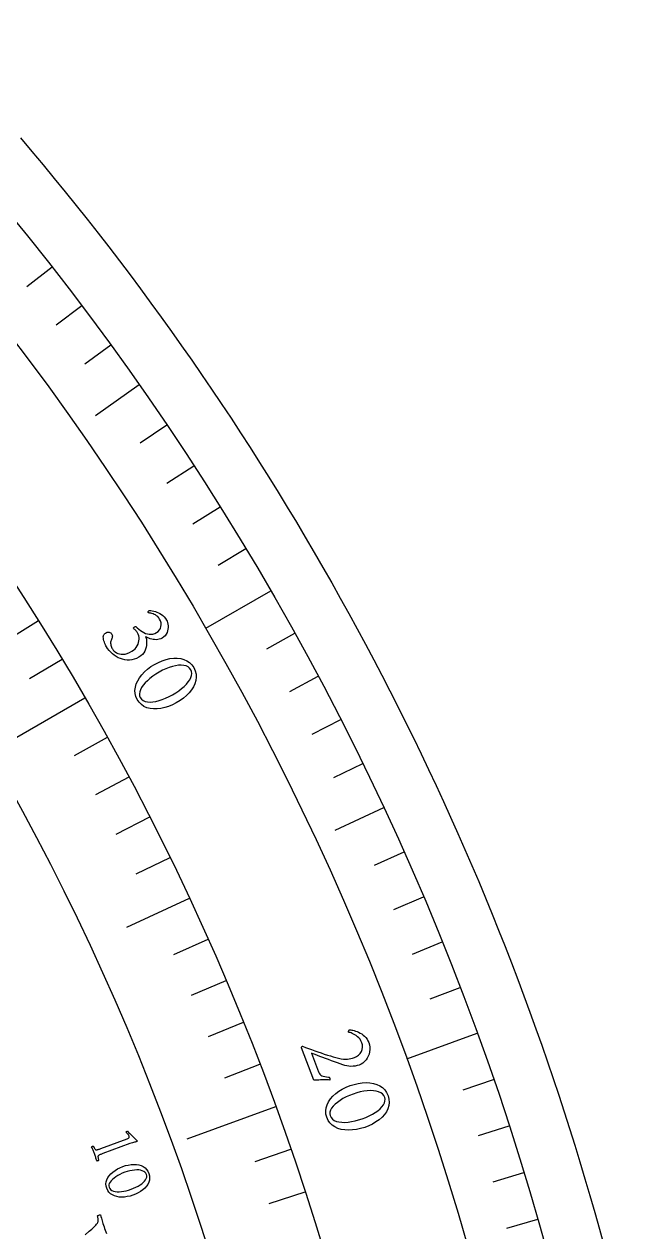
# Model space of a CAD drawing. Header units: millimetres. Extents: x -60 to 60, y -60 to 77.
# Drawn here: x 45.75 to 58.8, y 15.95 to 41.3 of the extents above; entities that cross this region are included whole.
import ezdxf

# ---------------------------------------------------------------- set-up
doc = ezdxf.new("R2010")
doc.units = ezdxf.units.MM
for name, color, linetype in [('CUT_OUTER', 1, 'Continuous'), ('ENGRAVE', 7, 'Continuous'), ('ENGRAVE_FINE', 8, 'Continuous'), ('TEXT', 5, 'Continuous')]:
    doc.layers.add(name, color=color, linetype=linetype)

msp = doc.modelspace()

# ---------------------------------------------------------------- linework, layer by layer
at = {"layer": 'CUT_OUTER'}
msp.add_lwpolyline([(45.6721, 38.9109), (45.91, 38.6299), (46.1462, 38.3475), (46.3806, 38.0636), (46.6133, 37.7783), (46.8442, 37.4916), (47.0734, 37.2034), (47.3008, 36.9139), (47.5264, 36.623), (47.7502, 36.3307), (47.9722, 36.037), (48.1925, 35.742), (48.4109, 35.4456), (48.6274, 35.1479), (48.8422, 34.8488), (49.0551, 34.5485), (49.2662, 34.2468), (49.4754, 33.9439), (49.6827, 33.6397), (49.8882, 33.3342), (50.0918, 33.0275), (50.2935, 32.7195), (50.4933, 32.4103), (50.6912, 32.0999), (50.8872, 31.7882), (51.0813, 31.4754), (51.2735, 31.1614), (51.4637, 30.8462), (51.652, 30.5298), (51.8384, 30.2123), (52.0228, 29.8937), (52.2052, 29.5739), (52.3857, 29.253), (52.5642, 28.931), (52.7407, 28.608), (52.9153, 28.2838), (53.0878, 27.9586), (53.2584, 27.6323), (53.4269, 27.305), (53.5935, 26.9767), (53.758, 26.6473), (53.9205, 26.317), (54.0809, 25.9856), (54.2394, 25.6533), (54.3957, 25.32), (54.5501, 24.9858), (54.7024, 24.6506), (54.8526, 24.3145), (55.0007, 23.9775), (55.1468, 23.6395), (55.2908, 23.3007), (55.4328, 22.961), (55.5726, 22.6204), (55.7104, 22.279), (55.846, 21.9368), (55.9796, 21.5937), (56.111, 21.2498), (56.2403, 20.9051), (56.3676, 20.5596), (56.4926, 20.2134), (56.6156, 19.8664), (56.7364, 19.5186), (56.8551, 19.1701), (56.9717, 18.8209), (57.0861, 18.471), (57.1984, 18.1204), (57.3085, 17.7691), (57.4164, 17.4171), (57.5222, 17.0645), (57.6258, 16.7112), (57.7273, 16.3573), (57.8266, 16.0028), (57.9237, 15.6476)], dxfattribs=at)
at = {"layer": 'ENGRAVE'}
for points in [[(48.1661, 33.7263), (47.2446, 33.081)], [(50.9223, 29.4), (49.5583, 28.6125)], [(47.0252, 27.15), (41.3094, 23.85)], [(53.2909, 24.85), (52.2713, 24.3745)], [(49.2125, 22.9482), (47.8966, 22.3345)], [(55.2539, 20.1108), (53.7739, 19.5721)], [(51.0253, 18.5717), (49.1647, 17.8945)]]:
    msp.add_lwpolyline(points, dxfattribs=at)
for radius in [58.8, 58.8, 57.225, 54.3, 54.3, 51.99, 47.7, 47.7]:
    msp.add_circle((0, 0), radius, dxfattribs=at)
at = {"layer": 'ENGRAVE_FINE'}
for points in [[(46.335, 36.2009), (45.8031, 35.7853)], [(46.9598, 35.3867), (46.4207, 34.9805)], [(47.5702, 34.5618), (47.0241, 34.165)], [(48.7474, 32.8805), (48.1878, 32.5031)], [(49.3138, 32.0248), (48.7477, 31.6571)], [(49.8652, 31.1593), (49.2928, 30.8016)], [(50.4014, 30.2842), (49.8228, 29.9366)], [(46.049, 28.7746), (45.3774, 28.3549)], [(51.4276, 28.5068), (50.8373, 28.1796)], [(46.5442, 27.9666), (45.8653, 27.5587)], [(51.9173, 27.6049), (51.3213, 27.288)], [(52.3912, 26.6946), (51.7898, 26.3882)], [(47.4919, 26.3252), (46.7992, 25.9412)], [(52.8491, 25.7762), (52.2424, 25.4803)], [(47.9441, 25.4923), (47.2448, 25.1205)], [(48.3817, 24.6517), (47.676, 24.2921)], [(53.7165, 23.9161), (53.0998, 23.6416)], [(48.8045, 23.8036), (48.0927, 23.4564)], [(54.1257, 22.975), (53.5043, 22.7112)], [(49.6055, 22.0858), (48.882, 21.7637)], [(54.5184, 22.0269), (53.8926, 21.774)], [(49.9834, 21.2167), (49.2544, 20.9072)], [(54.8945, 21.072), (54.2644, 20.8301)], [(50.3461, 20.3411), (49.6118, 20.0444)], [(50.6934, 19.4594), (49.954, 19.1756)], [(55.5965, 19.1434), (54.9583, 18.9236)], [(55.9221, 18.1702), (55.2802, 17.9616)], [(51.3417, 17.6784), (50.5928, 17.4205)], [(56.2307, 17.1915), (55.5852, 16.9941)], [(51.6424, 16.7796), (50.8891, 16.5349)], [(56.5222, 16.2075), (55.8733, 16.0214)]]:
    msp.add_lwpolyline(points, dxfattribs=at)
at = {"layer": 'TEXT'}
for points in [[(48.7364, 28.7923), (48.7491, 28.767), (48.7591, 28.7385), (48.7663, 28.7068), (48.7709, 28.6719), (48.7719, 28.6355), (48.7686, 28.5993), (48.7609, 28.5633), (48.7488, 28.5275), (48.7316, 28.4935), (48.7087, 28.463), (48.6799, 28.4359), (48.6454, 28.4123), (48.6159, 28.3975), (48.5854, 28.3871), (48.554, 28.381), (48.5216, 28.3793), (48.4891, 28.3809), (48.4574, 28.3848), (48.4265, 28.3912), (48.3965, 28.3998), (48.3681, 28.4097), (48.3422, 28.4195), (48.3187, 28.4294), (48.2978, 28.4394), (48.3081, 28.4093), (48.3154, 28.3763), (48.3198, 28.3402), (48.3211, 28.3012), (48.3186, 28.2608), (48.3114, 28.2207), (48.2994, 28.1808), (48.2828, 28.1413), (48.2605, 28.1035), (48.2317, 28.069), (48.1964, 28.0379), (48.1547, 28.0101), (48.1075, 27.986), (48.0596, 27.9683), (48.011, 27.9568), (47.9617, 27.9516), (47.9125, 27.9521), (47.8643, 27.9573), (47.8169, 27.9675), (47.7705, 27.9825), (47.7255, 28.0018), (47.6825, 28.0248), (47.6414, 28.0517), (47.6024, 28.0823), (47.5659, 28.1161), (47.5326, 28.1524), (47.5026, 28.1912), (47.4757, 28.2324), (47.4652, 28.2515), (47.4547, 28.2735), (47.4442, 28.2984), (47.4336, 28.3263), (47.4241, 28.3555), (47.4169, 28.3844), (47.4119, 28.4129), (47.4092, 28.441), (47.4104, 28.4473), (47.413, 28.4558), (47.4168, 28.4662), (47.4219, 28.4787), (47.4284, 28.4914), (47.4362, 28.5024), (47.4453, 28.5116), (47.4558, 28.5192), (47.4752, 28.5289), (47.4946, 28.5346), (47.5138, 28.5363), (47.5329, 28.534), (47.5506, 28.5284), (47.5658, 28.5201), (47.5785, 28.5092), (47.5887, 28.4957), (47.5974, 28.4771), (47.6013, 28.4583), (47.6004, 28.4393), (47.5948, 28.4201), (47.5871, 28.401), (47.5804, 28.3823), (47.5745, 28.3639), (47.5696, 28.346), (47.5656, 28.3252), (47.5644, 28.3043), (47.5659, 28.2834), (47.5702, 28.2623), (47.5764, 28.2416), (47.5838, 28.2218), (47.5924, 28.2029), (47.6022, 28.1848), (47.6182, 28.1617), (47.6377, 28.1404), (47.6605, 28.121), (47.6869, 28.1034), (47.7165, 28.089), (47.7495, 28.0793), (47.7857, 28.074), (47.8252, 28.0734), (47.8678, 28.0786), (47.9132, 28.0911), (47.9613, 28.1109), (48.0123, 28.1379), (48.0473, 28.1613), (48.0777, 28.1876), (48.1034, 28.2168), (48.1243, 28.2489), (48.1408, 28.2829), (48.1528, 28.3177), (48.1604, 28.3532), (48.1637, 28.3895), (48.1624, 28.4253), (48.1563, 28.4594), (48.1456, 28.4919), (48.1302, 28.5228), (48.1207, 28.5375), (48.1099, 28.5516), (48.098, 28.5652), (48.0847, 28.5781), (48.0718, 28.5902), (48.0605, 28.6008), (48.051, 28.6101), (48.0433, 28.6181), (48.0482, 28.6277), (48.0546, 28.6363), (48.0625, 28.6438), (48.072, 28.6504), (48.0782, 28.6538), (48.0837, 28.6562), (48.0886, 28.6575), (48.0928, 28.6578), (48.1237, 28.6273), (48.1562, 28.599), (48.1901, 28.5729), (48.2256, 28.5489), (48.2621, 28.5282), (48.2992, 28.5122), (48.3369, 28.5007), (48.3752, 28.4938), (48.4138, 28.4927), (48.4526, 28.4985), (48.4916, 28.5111), (48.5308, 28.5307), (48.5638, 28.5545), (48.5901, 28.5828), (48.6095, 28.6157), (48.6221, 28.6533), (48.6272, 28.6932), (48.6242, 28.733), (48.6129, 28.7728), (48.5934, 28.8126), (48.5749, 28.84), (48.5541, 28.8635), (48.531, 28.883), (48.5057, 28.8987), (48.4798, 28.9112), (48.455, 28.9213), (48.4313, 28.929), (48.4087, 28.9343), (48.3886, 28.9382), (48.3724, 28.9417), (48.3601, 28.9447), (48.3516, 28.9474), (48.3502, 28.9517), (48.3504, 28.9569), (48.3522, 28.9631), (48.3556, 28.9703), (48.3601, 28.9775), (48.3652, 28.9837), (48.3709, 28.9891), (48.3771, 28.9934), (48.4074, 28.991), (48.4385, 28.9863), (48.4705, 28.9794), (48.5034, 28.9703), (48.5363, 28.9587), (48.5688, 28.9443), (48.6006, 28.9271), (48.6318, 28.9071), (48.6616, 28.884), (48.689, 28.8571), (48.7139, 28.8266), (48.7364, 28.7923)], [(49.3109, 27.7925), (49.3417, 27.7259), (49.3593, 27.6588), (49.3638, 27.5911), (49.3552, 27.523), (49.335, 27.4556), (49.3049, 27.3899), (49.2649, 27.3262), (49.215, 27.2642), (49.157, 27.2052), (49.0925, 27.1504), (49.0215, 27.0997), (48.9441, 27.0531), (48.8634, 27.0124), (48.7827, 26.9794), (48.7019, 26.954), (48.621, 26.9363), (48.5419, 26.9269), (48.4666, 26.9264), (48.395, 26.9348), (48.327, 26.9521), (48.2647, 26.9791), (48.21, 27.0166), (48.1628, 27.0645), (48.1231, 27.123), (48.0945, 27.1856), (48.0785, 27.2498), (48.075, 27.3156), (48.0841, 27.3831), (48.1043, 27.4506), (48.1339, 27.5167), (48.1731, 27.5814), (48.2218, 27.6446), (48.2786, 27.7051), (48.342, 27.7614), (48.4119, 27.8135), (48.4885, 27.8615), (48.5685, 27.9036), (48.6487, 27.9378), (48.7292, 27.9643), (48.8099, 27.983), (48.889, 27.9931), (48.9645, 27.9938), (49.0365, 27.9851), (49.105, 27.967), (49.1678, 27.9389), (49.2231, 27.9005), (49.2709, 27.8516), (49.3109, 27.7925)], [(49.2484, 27.7446), (49.2226, 27.78), (49.1894, 27.8077), (49.149, 27.8275), (49.1013, 27.8396), (49.0478, 27.8444), (48.9902, 27.8426), (48.9285, 27.834), (48.8625, 27.8188), (48.794, 27.7974), (48.7243, 27.7703), (48.6535, 27.7374), (48.5815, 27.6989), (48.5125, 27.6571), (48.4486, 27.6131), (48.3898, 27.5671), (48.336, 27.519), (48.2885, 27.4703), (48.2486, 27.4223), (48.2161, 27.3751), (48.1912, 27.3286), (48.175, 27.284), (48.1689, 27.2425), (48.1729, 27.2041), (48.1869, 27.1688), (48.2137, 27.1319), (48.2478, 27.1036), (48.2891, 27.084), (48.3377, 27.073), (48.392, 27.0697), (48.4505, 27.0733), (48.5133, 27.0837), (48.5804, 27.1009), (48.6499, 27.1239), (48.7201, 27.1518), (48.7911, 27.1845), (48.8627, 27.2222), (48.9327, 27.2636), (48.997, 27.3067), (49.0556, 27.3515), (49.1084, 27.398), (49.1546, 27.4451), (49.1932, 27.4918), (49.2243, 27.5381), (49.2478, 27.584), (49.2627, 27.6283), (49.2677, 27.6699), (49.2629, 27.7086), (49.2484, 27.7446)], [(52.1641, 19.1359), (52.1351, 19.1369), (52.1043, 19.1376), (52.0718, 19.1379), (52.0376, 19.1378), (52.0031, 19.1375), (51.97, 19.1371), (51.9382, 19.1366), (51.9077, 19.136), (51.8804, 19.1353), (51.8579, 19.1348), (51.8403, 19.1343), (51.8276, 19.1339), (51.5712, 19.8146), (51.5724, 19.8186), (51.5741, 19.823), (51.5764, 19.8277), (51.5793, 19.8328), (51.5825, 19.8375), (51.5857, 19.8412), (51.5888, 19.8439), (51.5918, 19.8456), (51.6548, 19.8222), (51.719, 19.7986), (51.7844, 19.7748), (51.8509, 19.7508), (51.9178, 19.7271), (51.984, 19.7041), (52.0496, 19.6821), (52.1146, 19.6608), (52.1776, 19.6409), (52.2376, 19.623), (52.2946, 19.6071), (52.3484, 19.5931), (52.4021, 19.5814), (52.451, 19.5742), (52.495, 19.5713), (52.5341, 19.5729), (52.5709, 19.5779), (52.6076, 19.5853), (52.6442, 19.5953), (52.6808, 19.6076), (52.7281, 19.6297), (52.7684, 19.6581), (52.8017, 19.6928), (52.828, 19.7339), (52.8457, 19.7787), (52.8531, 19.8246), (52.8503, 19.8715), (52.8372, 19.9193), (52.8204, 19.9574), (52.8002, 19.9912), (52.7767, 20.0208), (52.7498, 20.0461), (52.7214, 20.0678), (52.6933, 20.0863), (52.6655, 20.1018), (52.6381, 20.114), (52.6126, 20.1237), (52.5909, 20.1312), (52.5729, 20.1367), (52.5585, 20.14), (52.557, 20.1465), (52.557, 20.1538), (52.5587, 20.1618), (52.5619, 20.1706), (52.5658, 20.1788), (52.5694, 20.185), (52.5728, 20.1891), (52.576, 20.1913), (52.5884, 20.191), (52.605, 20.1892), (52.6257, 20.1859), (52.6507, 20.1812), (52.6785, 20.1744), (52.7079, 20.1651), (52.7388, 20.1533), (52.7713, 20.139), (52.8039, 20.1221), (52.8356, 20.1026), (52.8662, 20.0804), (52.8957, 20.0556), (52.923, 20.0277), (52.9469, 19.9963), (52.9672, 19.9614), (52.9841, 19.9229), (52.9989, 19.8743), (53.0069, 19.8258), (53.0081, 19.7772), (53.0024, 19.7285), (52.9908, 19.6813), (52.9743, 19.637), (52.9527, 19.5956), (52.9261, 19.5571), (52.8954, 19.5227), (52.8612, 19.4936), (52.8236, 19.4699), (52.7826, 19.4515), (52.7398, 19.4379), (52.6968, 19.4286), (52.6538, 19.4237), (52.6105, 19.423), (52.5674, 19.4261), (52.5244, 19.4325), (52.4817, 19.4421), (52.4392, 19.455), (52.3826, 19.4745), (52.3239, 19.4954), (52.263, 19.5176), (52.2001, 19.5411), (52.137, 19.5649), (52.0759, 19.588), (52.0168, 19.6106), (51.9596, 19.6324), (51.9062, 19.6528), (51.8584, 19.671), (51.8162, 19.6869), (51.7796, 19.7005), (51.927, 19.3087), (51.9398, 19.2815), (51.9562, 19.2588), (51.9764, 19.2404), (52.0003, 19.2265), (52.0284, 19.2159), (52.0612, 19.2078), (52.0987, 19.2021), (52.141, 19.1989), (52.1474, 19.1979), (52.1529, 19.1946), (52.1576, 19.189), (52.1614, 19.181), (52.1625, 19.1774), (52.1634, 19.1725), (52.1642, 19.1665), (52.1648, 19.1592), (52.1652, 19.1519), (52.1652, 19.1455), (52.1649, 19.1402), (52.1641, 19.1359)], [(53.3879, 18.8075), (53.4067, 18.7366), (53.4124, 18.6674), (53.405, 18.6), (53.3847, 18.5344), (53.3531, 18.4715), (53.312, 18.4121), (53.2616, 18.3562), (53.2017, 18.3039), (53.1343, 18.2559), (53.0613, 18.2131), (52.9826, 18.1755), (52.8983, 18.143), (52.8118, 18.117), (52.7265, 18.0985), (52.6425, 18.0876), (52.5598, 18.0842), (52.4803, 18.0886), (52.406, 18.1012), (52.3369, 18.1219), (52.273, 18.1508), (52.2163, 18.1882), (52.1689, 18.2346), (52.1308, 18.29), (52.1019, 18.3544), (52.0846, 18.4211), (52.08, 18.4871), (52.088, 18.5525), (52.1087, 18.6173), (52.1402, 18.6804), (52.1809, 18.7403), (52.2307, 18.7972), (52.2897, 18.851), (52.3561, 18.9007), (52.4282, 18.9451), (52.5062, 18.9843), (52.5899, 19.0183), (52.676, 19.0458), (52.761, 19.0656), (52.8448, 19.0778), (52.9276, 19.0821), (53.0072, 19.0783), (53.0817, 19.0659), (53.1511, 19.0448), (53.2154, 19.0151), (53.2724, 18.9765), (53.3202, 18.9291), (53.3587, 18.8727), (53.3879, 18.8075)], [(53.318, 18.7712), (53.2987, 18.8106), (53.2709, 18.8436), (53.2345, 18.8701), (53.1896, 18.8903), (53.1378, 18.9043), (53.0808, 18.9125), (53.0185, 18.9148), (52.9509, 18.9113), (52.8796, 18.9021), (52.8063, 18.8875), (52.7309, 18.8675), (52.6533, 18.842), (52.5781, 18.8128), (52.5075, 18.7806), (52.4416, 18.7455), (52.3803, 18.7075), (52.3251, 18.6677), (52.2774, 18.6274), (52.2372, 18.5865), (52.2046, 18.5451), (52.1809, 18.504), (52.1677, 18.4642), (52.1649, 18.4257), (52.1726, 18.3885), (52.1927, 18.3474), (52.2213, 18.3137), (52.2586, 18.2872), (52.3045, 18.2679), (52.3574, 18.2553), (52.4157, 18.2487), (52.4793, 18.248), (52.5483, 18.2533), (52.6208, 18.2639), (52.6948, 18.2791), (52.7704, 18.2991), (52.8474, 18.3237), (52.9236, 18.3524), (52.9944, 18.3836), (53.0599, 18.4176), (53.12, 18.4541), (53.1736, 18.4925), (53.2198, 18.5318), (53.2584, 18.572), (53.2895, 18.6131), (53.3118, 18.6542), (53.324, 18.6943), (53.3261, 18.7332), (53.318, 18.7712)], [(47.3622, 17.699), (47.9137, 17.905), (47.9271, 17.9105), (47.9379, 17.9159), (47.9461, 17.9212), (47.9518, 17.9265), (47.9553, 17.9321), (47.9569, 17.9383), (47.9568, 17.9451), (47.9548, 17.9525), (47.9508, 17.9611), (47.9448, 17.9713), (47.9366, 17.9831), (47.9263, 17.9966), (47.9156, 18.0099), (47.906, 18.0215), (47.8976, 18.0313), (47.8904, 18.0393), (47.8934, 18.0468), (47.8976, 18.0529), (47.9029, 18.0576), (47.9093, 18.0609), (47.9094, 18.061), (47.9096, 18.0611), (47.9101, 18.0612), (47.9107, 18.0615), (47.9133, 18.0622), (47.9155, 18.0625), (47.9173, 18.0621), (47.9187, 18.0613), (47.9419, 18.038), (47.965, 18.0149), (47.9881, 17.9921), (48.0112, 17.9697), (48.0333, 17.9482), (48.0534, 17.9287), (48.0715, 17.911), (48.0876, 17.8951), (48.1008, 17.882), (48.1103, 17.8724), (48.1162, 17.8663), (48.1183, 17.8638), (48.1193, 17.861), (48.12, 17.8575), (48.1195, 17.8542), (48.1177, 17.851), (48.1146, 17.848), (48.1111, 17.8452), (48.1078, 17.8427), (48.1049, 17.8405), (48.1022, 17.8386), (48.0999, 17.8381), (48.0931, 17.8368), (48.0818, 17.8346), (48.0659, 17.8315), (48.0461, 17.827), (48.0229, 17.8204), (47.9965, 17.8118), (47.9667, 17.8011), (47.4022, 17.5917), (47.3871, 17.586), (47.3726, 17.5805), (47.3586, 17.575), (47.3452, 17.5697), (47.3328, 17.5644), (47.3218, 17.5588), (47.3123, 17.5532), (47.3042, 17.5474), (47.3017, 17.5438), (47.3, 17.5383), (47.2992, 17.531), (47.2993, 17.5218), (47.3002, 17.5117), (47.3015, 17.5015), (47.3034, 17.4912), (47.3058, 17.4807), (47.3084, 17.471), (47.3106, 17.4629), (47.3126, 17.4564), (47.3142, 17.4514), (47.3116, 17.4483), (47.3078, 17.4453), (47.3027, 17.4423), (47.2965, 17.4393), (47.29, 17.437), (47.2843, 17.4358), (47.2793, 17.4358), (47.2751, 17.437), (47.2689, 17.4579), (47.263, 17.4779), (47.2572, 17.497), (47.2517, 17.5153), (47.2461, 17.5333), (47.2399, 17.552), (47.2332, 17.5712), (47.2259, 17.5911), (47.2187, 17.61), (47.2116, 17.628), (47.2045, 17.645), (47.1974, 17.6611), (47.1901, 17.6773), (47.1823, 17.6946), (47.1739, 17.7131), (47.1649, 17.7328), (47.1673, 17.7364), (47.1711, 17.7397), (47.1762, 17.7425), (47.1826, 17.745), (47.1893, 17.7469), (47.1951, 17.7479), (47.2, 17.7481), (47.204, 17.7475), (47.206, 17.7427), (47.2088, 17.7364), (47.2124, 17.7288), (47.2168, 17.7198), (47.2218, 17.7104), (47.2271, 17.7013), (47.2328, 17.6927), (47.2388, 17.6845), (47.2446, 17.6776), (47.2499, 17.6728), (47.2546, 17.6702), (47.2586, 17.6697), (47.2685, 17.6706), (47.2795, 17.6724), (47.2915, 17.6752), (47.3045, 17.679), (47.3182, 17.6834), (47.3324, 17.6882), (47.3471, 17.6934), (47.3622, 17.699)], [(48.3663, 17.1766), (48.3792, 17.1281), (48.3832, 17.0807), (48.3783, 17.0345), (48.3644, 16.9895), (48.3428, 16.9463), (48.3147, 16.9054), (48.2802, 16.8669), (48.2391, 16.8308), (48.193, 16.7977), (48.1429, 16.768), (48.0889, 16.742), (48.031, 16.7194), (47.9716, 16.7012), (47.913, 16.6882), (47.8553, 16.6804), (47.7985, 16.6779), (47.7438, 16.6807), (47.6927, 16.6892), (47.6451, 16.7032), (47.6011, 16.7229), (47.562, 16.7486), (47.5293, 16.7804), (47.5029, 16.8185), (47.4829, 16.8629), (47.4709, 16.9087), (47.4676, 16.9542), (47.473, 16.9992), (47.4871, 17.0439), (47.5088, 17.0873), (47.5367, 17.1286), (47.5709, 17.1677), (47.6114, 17.2047), (47.657, 17.2389), (47.7066, 17.2695), (47.7602, 17.2965), (47.8177, 17.3199), (47.8769, 17.3388), (47.9353, 17.3525), (47.9929, 17.3609), (48.0498, 17.364), (48.1045, 17.3615), (48.1558, 17.353), (48.2034, 17.3387), (48.2476, 17.3184), (48.2868, 17.2921), (48.3197, 17.2597), (48.3462, 17.2212), (48.3663, 17.1766)], [(48.3182, 17.1515), (48.305, 17.1784), (48.2858, 17.201), (48.2608, 17.2191), (48.23, 17.2329), (48.1944, 17.2424), (48.1551, 17.2479), (48.1123, 17.2493), (48.0659, 17.2468), (48.0169, 17.2404), (47.9665, 17.2303), (47.9147, 17.2164), (47.8614, 17.1989), (47.8097, 17.1787), (47.7612, 17.1565), (47.7159, 17.1323), (47.6738, 17.1061), (47.6359, 17.0787), (47.6031, 17.0509), (47.5756, 17.0228), (47.5532, 16.9942), (47.537, 16.9659), (47.528, 16.9385), (47.5261, 16.912), (47.5315, 16.8864), (47.5454, 16.8582), (47.5651, 16.835), (47.5908, 16.8168), (47.6225, 16.8036), (47.6589, 16.7951), (47.6989, 16.7906), (47.7427, 16.7903), (47.7901, 16.7941), (47.8399, 16.8016), (47.8908, 16.8122), (47.9427, 16.8262), (47.9956, 16.8433), (48.0479, 16.8632), (48.0965, 16.8849), (48.1414, 16.9083), (48.1826, 16.9336), (48.2194, 16.9601), (48.2511, 16.9872), (48.2776, 17.0148), (48.2989, 17.0431), (48.3142, 17.0713), (48.3225, 17.0988), (48.3239, 17.1255), (48.3182, 17.1515)]]:
    msp.add_lwpolyline(points, close=True, dxfattribs=at)
msp.add_lwpolyline([(47.0302, 15.8894), (47.1171, 15.9633), (47.1438, 15.9858), (47.1689, 16.0077), (47.1924, 16.0289), (47.2143, 16.0494), (47.2348, 16.0698), (47.2539, 16.0904), (47.2717, 16.1114), (47.2881, 16.1328), (47.2942, 16.1423), (47.2986, 16.1537), (47.3015, 16.1671), (47.3028, 16.1825), (47.3029, 16.1986), (47.3023, 16.2142), (47.3008, 16.2295), (47.2986, 16.2444), (47.2961, 16.258), (47.2936, 16.2696), (47.2912, 16.2793), (47.2888, 16.287), (47.2903, 16.2886), (47.2956, 16.2912), (47.3047, 16.2947), (47.3175, 16.2993), (47.3305, 16.3036), (47.3403, 16.3065), (47.3467, 16.308), (47.3498, 16.308), (47.3611, 16.2713), (47.3712, 16.2379), (47.38, 16.2075), (47.3875, 16.1803), (47.3952, 16.1532), (47.4043, 16.123), (47.4149, 16.0897), (47.427, 16.0534), (47.427, 16.0534), (47.4392, 16.0181), (47.4515, 15.9834), (47.4641, 15.9495), (47.4768, 15.9163)], dxfattribs=at)

doc.saveas('drawing.dxf')
